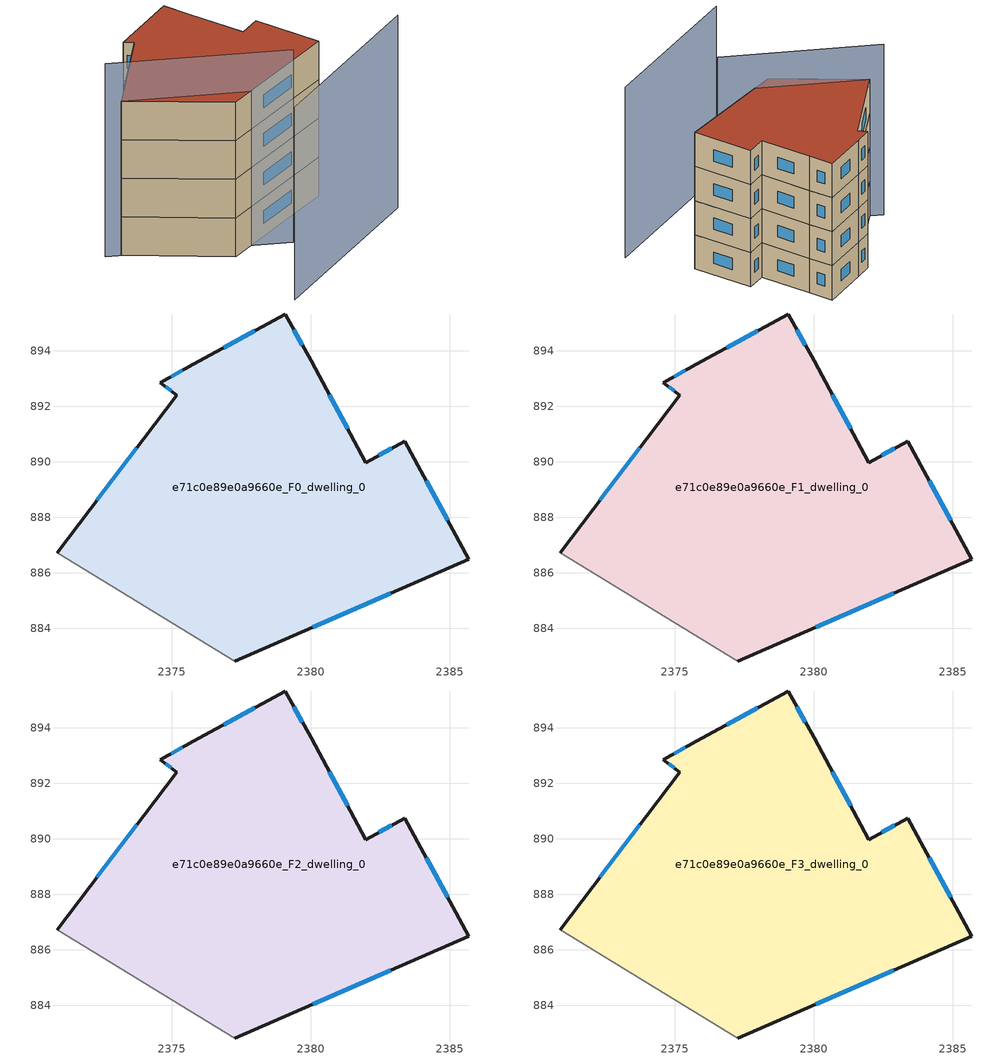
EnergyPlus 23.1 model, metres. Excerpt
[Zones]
e71c0e89e0a9660e_F0_dwelling_0
 floor ground (EU_floor_Construction): 2383.39,890.74 2385.7,886.49 2377.27,882.83 2370.86,886.73 2375.17,892.41 2374.58,892.84 2375.77,893.51 2379.08,895.33 2380.01,893.63 2381.99,889.97 z0
 wall outside (EU_wall_Construction): 2377.27,882.83 2385.7,886.49 2383.39,890.74 2381.99,889.97 2380.01,893.63 2379.08,895.33 2375.77,893.51 2374.58,892.84 2375.17,892.41 2370.86,886.73 z0:3
 wall adiabatic (EU_wall_Construction): 2370.86,886.73 2377.27,882.83 z0:3
 window (EU_Window_Construction): 2379.7,894.2 2379.39,894.76 / 2381.33,891.19 2380.67,892.42 / 2382.92,890.48 2382.46,890.23 / 2384.93,887.9 2384.16,889.32 / 2380.08,884.05 2382.89,885.27 / 2373.73,890.51 2372.3,888.62 / 2374.78,892.7 2374.97,892.55 / 2375.37,893.29 2374.98,893.07 / 2377.98,894.72 2376.87,894.12 z1:2
e71c0e89e0a9660e_F1_dwelling_0
 floor to e71c0e89e0a9660e_F0_dwelling_0 (EU_floor_Construction): 2383.39,890.74 2385.7,886.49 2377.27,882.83 2370.86,886.73 2375.17,892.41 2374.58,892.84 2375.77,893.51 2379.08,895.33 2380.01,893.63 2381.99,889.97 z3
 wall outside (EU_wall_Construction): 2377.27,882.83 2385.7,886.49 2383.39,890.74 2381.99,889.97 2380.01,893.63 2379.08,895.33 2375.77,893.51 2374.58,892.84 2375.17,892.41 2370.86,886.73 z3:6
 wall adiabatic (EU_wall_Construction): 2370.86,886.73 2377.27,882.83 z3:6
 window (EU_Window_Construction): 2379.7,894.2 2379.39,894.76 / 2381.33,891.19 2380.67,892.42 / 2382.92,890.48 2382.46,890.23 / 2384.93,887.9 2384.16,889.32 / 2380.08,884.05 2382.89,885.27 / 2373.73,890.51 2372.3,888.62 / 2374.78,892.7 2374.97,892.55 / 2375.37,893.29 2374.98,893.07 / 2377.98,894.72 2376.87,894.12 z4:5
e71c0e89e0a9660e_F2_dwelling_0
 floor to e71c0e89e0a9660e_F1_dwelling_0 (EU_floor_Construction): 2383.39,890.74 2385.7,886.49 2377.27,882.83 2370.86,886.73 2375.17,892.41 2374.58,892.84 2375.77,893.51 2379.08,895.33 2380.01,893.63 2381.99,889.97 z6
 wall outside (EU_wall_Construction): 2377.27,882.83 2385.7,886.49 2383.39,890.74 2381.99,889.97 2380.01,893.63 2379.08,895.33 2375.77,893.51 2374.58,892.84 2375.17,892.41 2370.86,886.73 z6:9
 wall adiabatic (EU_wall_Construction): 2370.86,886.73 2377.27,882.83 z6:9
 window (EU_Window_Construction): 2379.7,894.2 2379.39,894.76 / 2381.33,891.19 2380.67,892.42 / 2382.92,890.48 2382.46,890.23 / 2384.93,887.9 2384.16,889.32 / 2380.08,884.05 2382.89,885.27 / 2373.73,890.51 2372.3,888.62 / 2374.78,892.7 2374.97,892.55 / 2375.37,893.29 2374.98,893.07 / 2377.98,894.72 2376.87,894.12 z7:8
e71c0e89e0a9660e_F3_dwelling_0
 floor to e71c0e89e0a9660e_F2_dwelling_0 (EU_floor_Construction): 2383.39,890.74 2385.7,886.49 2377.27,882.83 2370.86,886.73 2375.17,892.41 2374.58,892.84 2375.77,893.51 2379.08,895.33 2380.01,893.63 2381.99,889.97 z9
 wall outside (EU_wall_Construction): 2377.27,882.83 2385.7,886.49 2383.39,890.74 2381.99,889.97 2380.01,893.63 2379.08,895.33 2375.77,893.51 2374.58,892.84 2375.17,892.41 2370.86,886.73 z9:12
 wall adiabatic (EU_wall_Construction): 2370.86,886.73 2377.27,882.83 z9:12
 window (EU_Window_Construction): 2379.7,894.2 2379.39,894.76 / 2381.33,891.19 2380.67,892.42 / 2382.92,890.48 2382.46,890.23 / 2384.93,887.9 2384.16,889.32 / 2380.08,884.05 2382.89,885.27 / 2373.73,890.51 2372.3,888.62 / 2374.78,892.7 2374.97,892.55 / 2375.37,893.29 2374.98,893.07 / 2377.98,894.72 2376.87,894.12 z10:11
 roof outside (EU_roof_Construction): 2385.7,886.49 2383.39,890.74 2381.99,889.97 2380.01,893.63 2379.08,895.33 2375.77,893.51 2374.58,892.84 2375.17,892.41 2370.86,886.73 2377.27,882.83 z12
shading: 2377.95,876.33 2389.42,882.58 / 2369.86,887.13 2381.38,882.44 z0:15
[Building]
EU S2 Campaign: North Axis=0; Terrain=City; Solar Distribution=FullExterior
[Site:Location]
Bologna: Latitude=44.5; Longitude=11.25; Time Zone=1; Elevation=37
[SizingPeriod:WeatherFileDays]
AnnualSizingPeriod: Begin Month=1; Begin Day of Month=1; End Month=12; End Day of Month=31; Day of Week for Start Day=Monday; Use Weather File Daylight Saving Period=No; Use Weather File Rain and Snow Indicators=No
[MATERIAL]
EU_InternalMass_Material: Roughness=MediumRough; Thickness=0.1; Conductivity=1; Density=1800; Specific Heat=900; Thermal Absorptance=0.9; Solar Absorptance=0.7; Visible Absorptance=0.7
[MATERIAL:NOMASS] Roughness=MediumRough; Thermal Absorptance=0.9; Solar Absorptance=0.7; Visible Absorptance=0.7
Name | Thermal Resistance
EU_wall_NoMass | 0.937881
EU_roof_NoMass | 0.548572
EU_floor_NoMass | 0.71348
[WINDOWMATERIAL:SIMPLEGLAZINGSYSTEM]
EU_Window_SimpleGlazing: UFactor=4.25633; Solar Heat Gain Coefficient=0.85; Visible Transmittance=0.85
[CONSTRUCTION]
EU_wall_Construction: EU_wall_NoMass
EU_roof_Construction: EU_roof_NoMass
EU_floor_Construction: EU_floor_NoMass
EU_Window_Construction: EU_Window_SimpleGlazing
EU_InternalMass_Construction: EU_InternalMass_Material
[ZONE] Type=1; Multiplier=1; Ceiling Height=autocalculate; Floor Area=autocalculate; Part of Total Floor Area=Yes
Name | Volume
e71c0e89e0a9660e_F0_dwelling_0 | 295.679
e71c0e89e0a9660e_F1_dwelling_0; e71c0e89e0a9660e_F2_dwelling_0; e71c0e89e0a9660e_F3_dwelling_0 | 295.678
[INTERNALMASS] Construction=EU_InternalMass_Construction; Surface Area=98.5593
Name | Zone or ZoneList
e71c0e89e0a9660e_F0_dwelling_0_EU_InternalMass | e71c0e89e0a9660e_F0_dwelling_0
e71c0e89e0a9660e_F1_dwelling_0_EU_InternalMass | e71c0e89e0a9660e_F1_dwelling_0
e71c0e89e0a9660e_F2_dwelling_0_EU_InternalMass | e71c0e89e0a9660e_F2_dwelling_0
e71c0e89e0a9660e_F3_dwelling_0_EU_InternalMass | e71c0e89e0a9660e_F3_dwelling_0
[OTHEREQUIPMENT] Fuel Type=Electricity; Design Level Calculation Method=Watts/Area; Power per Zone Floor Area=1; Fraction Latent=0; Fraction Radiant=0; Fraction Lost=0; Carbon Dioxide Generation Rate=0; EndUse Subcategory=EU_Step8_InternalGains
Name | Zone or ZoneList or Space or SpaceList | Schedule
EU_Step8_InternalGain_e71c0e89e0a9660e_F0_dwelling_0_f000 | e71c0e89e0a9660e_F0_dwelling_0 | EU_Step8_GainSchedule_e71c0e89e0a9660e_F0_dwelling_0_f000
EU_Step8_InternalGain_e71c0e89e0a9660e_F1_dwelling_0_f000 | e71c0e89e0a9660e_F1_dwelling_0 | EU_Step8_GainSchedule_e71c0e89e0a9660e_F1_dwelling_0_f000
EU_Step8_InternalGain_e71c0e89e0a9660e_F2_dwelling_0_f000 | e71c0e89e0a9660e_F2_dwelling_0 | EU_Step8_GainSchedule_e71c0e89e0a9660e_F2_dwelling_0_f000
EU_Step8_InternalGain_e71c0e89e0a9660e_F3_dwelling_0_f000 | e71c0e89e0a9660e_F3_dwelling_0 | EU_Step8_GainSchedule_e71c0e89e0a9660e_F3_dwelling_0_f000
[ZONEVENTILATION:DESIGNFLOWRATE] Schedule=EU_AlwaysOn; Design Flow Rate Calculation Method=AirChanges/Hour; Air Changes per Hour=0.687892; Ventilation Type=Natural; Fan Pressure Rise=0; Fan Total Efficiency=1; Constant Term Coefficient=1; Temperature Term Coefficient=0; Velocity Term Coefficient=0; Velocity Squared Term Coefficient=0; Minimum Indoor Temperature=-100; Maximum Indoor Temperature=100; Delta Temperature=-100; Minimum Outdoor Temperature=-100; Maximum Outdoor Temperature=100; Maximum Wind Speed=40
Name | Zone or ZoneList or Space or SpaceList
EU_ConstantAir_e71c0e89e0a9660e_F0_dwelling_0 | e71c0e89e0a9660e_F0_dwelling_0
EU_ConstantAir_e71c0e89e0a9660e_F1_dwelling_0 | e71c0e89e0a9660e_F1_dwelling_0
EU_ConstantAir_e71c0e89e0a9660e_F2_dwelling_0 | e71c0e89e0a9660e_F2_dwelling_0
EU_ConstantAir_e71c0e89e0a9660e_F3_dwelling_0 | e71c0e89e0a9660e_F3_dwelling_0
[HVACTEMPLATE:THERMOSTAT] Constant Heating Setpoint=20; Constant Cooling Setpoint=50
EU_HeatOnly_e71c0e89e0a9660e_F0_dwelling_0; EU_HeatOnly_e71c0e89e0a9660e_F1_dwelling_0; EU_HeatOnly_e71c0e89e0a9660e_F2_dwelling_0; EU_HeatOnly_e71c0e89e0a9660e_F3_dwelling_0
[HVACTEMPLATE:ZONE:IDEALLOADSAIRSYSTEM] System Availability Schedule=EU_AlwaysOn; Maximum Heating Supply Air Temperature=50; Minimum Cooling Supply Air Temperature=13; Maximum Heating Supply Air Humidity Ratio=0.0156; Minimum Cooling Supply Air Humidity Ratio=0.0077; Heating Limit=NoLimit; Cooling Limit=NoLimit; Heating Availability Schedule=EU_AlwaysOn; Cooling Availability Schedule=EU_CoolingOff; Dehumidification Control Type=ConstantSensibleHeatRatio; Cooling Sensible Heat Ratio=0.7; Dehumidification Setpoint=60; Humidification Control Type=None; Humidification Setpoint=30; Outdoor Air Method=None; Outdoor Air Flow Rate per Person=0.00944; Outdoor Air Flow Rate per Zone Floor Area=0; Outdoor Air Flow Rate per Zone=0; Demand Controlled Ventilation Type=None; Outdoor Air Economizer Type=NoEconomizer; Heat Recovery Type=None; Sensible Heat Recovery Effectiveness=0.7; Latent Heat Recovery Effectiveness=0.65
Name | Template Thermostat
e71c0e89e0a9660e_F0_dwelling_0 | EU_HeatOnly_e71c0e89e0a9660e_F0_dwelling_0
e71c0e89e0a9660e_F1_dwelling_0 | EU_HeatOnly_e71c0e89e0a9660e_F1_dwelling_0
e71c0e89e0a9660e_F2_dwelling_0 | EU_HeatOnly_e71c0e89e0a9660e_F2_dwelling_0
e71c0e89e0a9660e_F3_dwelling_0 | EU_HeatOnly_e71c0e89e0a9660e_F3_dwelling_0
[SIZING:ZONE] Zone Cooling Design Supply Air Temperature Input Method=SupplyAirTemperature; Zone Cooling Design Supply Air Temperature=13; Zone Heating Design Supply Air Temperature Input Method=SupplyAirTemperature; Zone Heating Design Supply Air Temperature=50; Zone Cooling Design Supply Air Humidity Ratio=0.008; Zone Heating Design Supply Air Humidity Ratio=0.008; Cooling Design Air Flow Method=DesignDay; Cooling Design Air Flow Rate=0; Cooling Minimum Air Flow per Zone Floor Area=0.000762; Cooling Minimum Air Flow=0; Cooling Minimum Air Flow Fraction=0.2; Heating Design Air Flow Method=DesignDay; Heating Design Air Flow Rate=0; Heating Maximum Air Flow per Zone Floor Area=0.002032; Heating Maximum Air Flow=0.141576; Heating Maximum Air Flow Fraction=0.3; Account for Dedicated Outdoor Air System=No; Dedicated Outdoor Air System Control Strategy=NeutralSupplyAir; Dedicated Outdoor Air Low Setpoint Temperature for Design=autosize; Dedicated Outdoor Air High Setpoint Temperature for Design=autosize; Zone Load Sizing Method=Sensible Load Only No Latent Load; Zone Latent Cooling Design Supply Air Humidity Ratio Input Method=HumidityRatioDifference; Zone Cooling Design Supply Air Humidity Ratio Difference=0.005; Zone Latent Heating Design Supply Air Humidity Ratio Input Method=HumidityRatioDifference; Zone Humidification Design Supply Air Humidity Ratio Difference=0.005
e71c0e89e0a9660e_F0_dwelling_0; e71c0e89e0a9660e_F1_dwelling_0; e71c0e89e0a9660e_F2_dwelling_0; e71c0e89e0a9660e_F3_dwelling_0
[SCHEDULE:CONSTANT]
Name | Hourly Value
EU_AlwaysOn | 1
EU_CoolingOff | 0
[SCHEDULE:FILE] Column Number=1; Rows to Skip at Top=0; Number of Hours of Data=8760; Column Separator=Comma; Interpolate to Timestep=No; Minutes per Item=60; Adjust Schedule for Daylight Savings=Yes
Name | File
EU_Step8_GainSchedule_e71c0e89e0a9660e_F0_dwelling_0_f000 | ../../schedules/e71c0e89e0a9660e/e71c0e89e0a9660e_F0_dwelling_0_f000_gain.csv
EU_Step8_GainSchedule_e71c0e89e0a9660e_F1_dwelling_0_f000 | ../../schedules/e71c0e89e0a9660e/e71c0e89e0a9660e_F1_dwelling_0_f000_gain.csv
EU_Step8_GainSchedule_e71c0e89e0a9660e_F2_dwelling_0_f000 | ../../schedules/e71c0e89e0a9660e/e71c0e89e0a9660e_F2_dwelling_0_f000_gain.csv
EU_Step8_GainSchedule_e71c0e89e0a9660e_F3_dwelling_0_f000 | ../../schedules/e71c0e89e0a9660e/e71c0e89e0a9660e_F3_dwelling_0_f000_gain.csv
